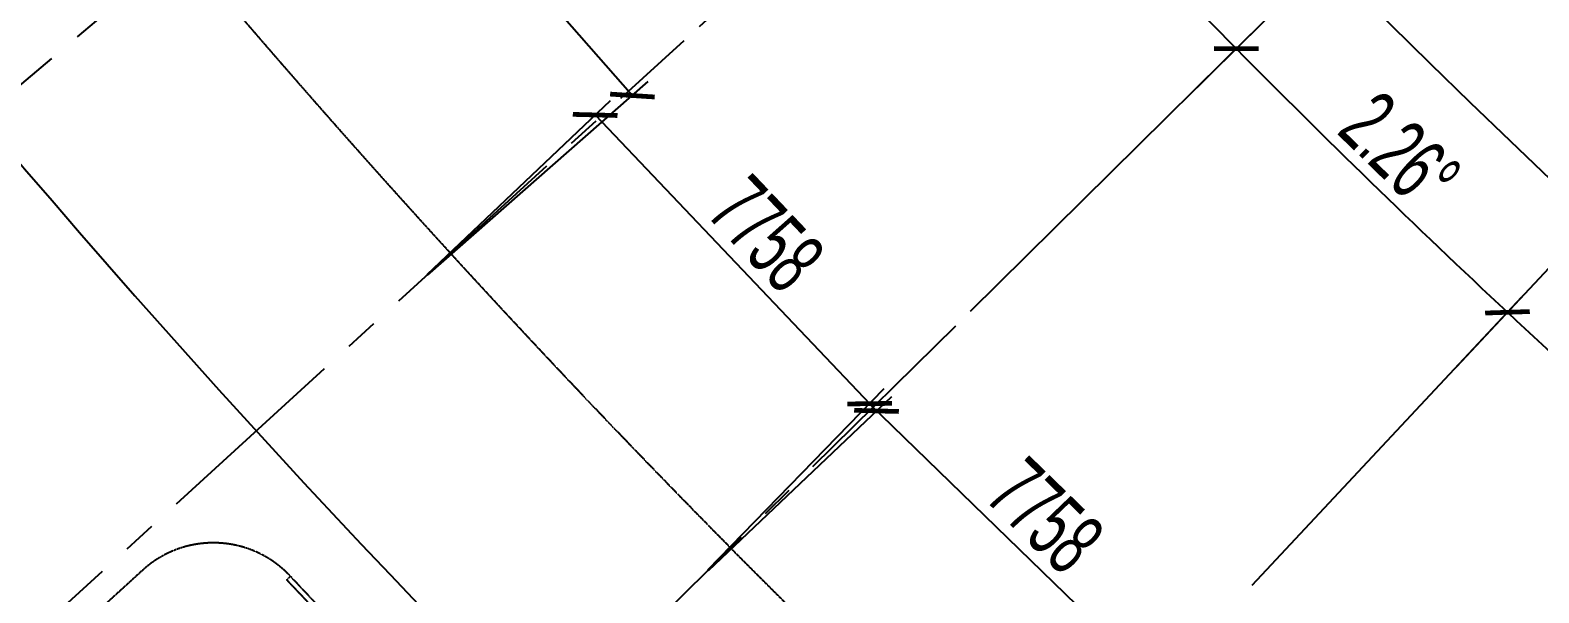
# Model space of a CAD drawing. Extents: x -668578 to 2331563, y -1202445 to 1620273.
# Drawn here: x 168678 to 197328, y 151823 to 162518 of the extents above; entities that cross this region are included whole.
import ezdxf
from ezdxf.enums import TextEntityAlignment as Align

# ---------------------------------------------------------------- set-up
doc = ezdxf.new("R2010")
doc.units = 0
for name, pattern in [('CENTER2', [28.575000000000003, 19.05, -3.175, 3.175, -3.175]), ('DASH', [0.35, 0.25, -0.1]), ('DASHED2', [9.524999999999999, 6.35, -3.175]), ('DOT2', [0.125, 0, -0.125])]:
    doc.linetypes.add(name, pattern=pattern)
doc.layers.get('0').update_dxf_attribs({"color": 8})
doc.layers.get('Defpoints').update_dxf_attribs({"color": 8})
for name, color, linetype in [('#标注', 8, 'Continuous'), ('#轴线', 8, 'CENTER2'), ('A-FLOR-OTLN', 8, 'DOT2'), ('G-EVAC', 8, 'Continuous'), ('外轮廓', 8, 'Continuous')]:
    doc.layers.add(name, color=color, linetype=linetype)
doc.layers.add('A-X-CHEK', color=8, linetype='DASHED2', plot=False)
doc.styles.add('JHZX', font='jrs.shx', dxfattribs={"width": 0.6, "bigfont": 'jhz.shx'})
doc.dimstyles.new('JZBZ-400', dxfattribs={"dimscale": 400, "dimtxt": 3, "dimasz": 1.5, "dimexe": 1, "dimexo": 1, "dimgap": 0.5, "dimtad": 1, "dimdec": 0, "dimdsep": 46, "dimtxsty": 'JHZX', "dimblk1": 'ARCHTICK', "dimblk2": 'ARCHTICK', "dimsah": 1, "dimcen": 0, "dimclrd": 1, "dimclre": 1, "dimclrt": 2, "dimazin": 2, "dimtfac": 1, "dimtdec": 0, "dimtix": 1, "dimtmove": 0, "dimatfit": 3, "dimfxl": 0, "dimtolj": 1, "dimlwd": -1, "dimlwe": -1, "dimarcsym": 0})

# ---------------------------------------------------------------- blocks, each defined once
blk = doc.blocks.new('_ARCHTICK')
at = {"color": 0, "linetype": 'ByBlock', "const_width": 0.15}
blk.add_lwpolyline([(-0.5, -0.5), (0.5, 0.5)], dxfattribs=at)
blk = doc.blocks.new('*D2918')
at = {"layer": '#标注', "ltscale": 300, "transparency": 16777216}
for p, q in [((52517.44000796566, 44290.05046599925), (60086.3965880055, 50671.34314769605)), ((174425.4857381964, -21557.413640005), (175612.1593012065, -11728.79187218522))]:
    blk.add_line(p, q, dxfattribs=at)
blk.add_arc((197092.148216231, 166179.179792065), 179599.9896916214, 220.1338192809486, 263.1156299250185, dxfattribs=at)
at = {"layer": 'Defpoints', "color": 0, "ltscale": 300, "transparency": 16777216}
for p in [(197092.148216231, 166179.179792065), (52211.62358048931, 44032.22045865798), (92698.63031371537, 20034.90273282577), (174377.5393316101, -21954.52967102801)]:
    blk.add_point(p, dxfattribs=at)
at = {"layer": '#标注', "ltscale": 300, "transparency": 16777216, "xscale": 600, "yscale": 600, "zscale": 600}
for p, rotation in [((59780.58016052921, 50413.51314035473), 130.1338192809486), ((175564.2128946202, -12125.90790320823), 353.1156299250185)]:
    blk.add_blockref('_ARCHTICK', p, dxfattribs=dict(at, rotation=rotation))
at = {"layer": '#标注', "ltscale": 300, "transparency": 16777216, "insert": (112118.423318551, 8861.341036451122), "char_height": 1200, "attachment_point": 5, "rotation": 331.6247246029836, "style": 'JHZX'}
blk.add_mtext('\\A1;42.98°', dxfattribs=at)
blk = doc.blocks.new('*D2919')
at = {"layer": '#标注', "ltscale": 300, "transparency": 16777216}
for p, q in [((52517.44000796427, 44290.05046599903), (58251.4980231458, 49124.36310364799)), ((57441.39389153626, 38678.30560715742), (62980.16022961606, 43735.18878280557))]:
    blk.add_line(p, q, dxfattribs=at)
blk.add_arc((197092.1482162301, 166179.1797920657), 181999.9896916228, 220.1338192809487, 222.396020020812, dxfattribs=at)
at = {"layer": 'Defpoints', "color": 0, "ltscale": 300, "transparency": 16777216}
for p in [(197092.1482162301, 166179.1797920657), (59501.63359987483, 47045.44596592678), (52211.62358048792, 44032.22045865775), (57145.993020172, 38408.60517112285)]:
    blk.add_point(p, dxfattribs=at)
at = {"layer": '#标注', "ltscale": 300, "transparency": 16777216, "xscale": 600, "yscale": 600, "zscale": 600}
for p, rotation in [((57945.6815956694, 48866.5330963067), 130.1338192809487), ((62684.75935825177, 43465.48834677102), 312.396020020812)]:
    blk.add_blockref('_ARCHTICK', p, dxfattribs=dict(at, rotation=rotation))
at = {"layer": '#标注', "ltscale": 300, "transparency": 16777216, "insert": (60889.89800265004, 46670.25417978552), "char_height": 1200, "attachment_point": 5, "rotation": 311.2649196508803, "style": 'JHZX'}
blk.add_mtext('\\A1;2.26°', dxfattribs=at)
blk = doc.blocks.new('*D2920')
at = {"layer": '#标注', "ltscale": 300, "transparency": 16777216}
for p, q in [((57441.39389153625, 38678.30560715742), (62980.16022961642, 43735.18878280595)), ((62583.02043397348, 33265.29547357821), (67917.86185840772, 38536.86705861283))]:
    blk.add_line(p, q, dxfattribs=at)
blk.add_arc((197092.1482162285, 166179.1797920652), 181999.9896916207, 222.3960200208122, 224.6582207606726, dxfattribs=at)
at = {"layer": 'Defpoints', "color": 0, "ltscale": 300, "transparency": 16777216}
for p in [(197092.1482162285, 166179.1797920652), (64311.38176920651, 41707.23793571173), (57145.993020172, 38408.60517112285), (62298.49555800366, 32984.14498904304)]:
    blk.add_point(p, dxfattribs=at)
at = {"layer": '#标注', "ltscale": 300, "transparency": 16777216, "xscale": 600, "yscale": 600, "zscale": 600}
for p, rotation in [((62684.75935825209, 43465.48834677141), 132.3960200208123), ((67633.33698243788, 38255.71657407764), 314.6582207606726)]:
    blk.add_blockref('_ARCHTICK', p, dxfattribs=dict(at, rotation=rotation))
at = {"layer": '#标注', "ltscale": 300, "transparency": 16777216, "insert": (65713.37402591217, 41387.13695081141), "char_height": 1200, "attachment_point": 5, "rotation": 313.5271203907424, "style": 'JHZX'}
blk.add_mtext('\\A1;2.26°', dxfattribs=at)
blk = doc.blocks.new('*D2921')
at = {"layer": '#标注', "ltscale": 300, "transparency": 16777216}
for p, q in [((62583.02043397349, 33265.2954735782), (67917.86185840762, 38536.8670586126)), ((67934.30206951512, 28059.46041748378), (73056.90333290005, 33537.50352578153))]:
    blk.add_line(p, q, dxfattribs=at)
blk.add_arc((197092.1482162303, 166179.1797920641), 181999.9896916214, 224.6582207606719, 226.9204201115845, dxfattribs=at)
at = {"layer": 'Defpoints', "color": 0, "ltscale": 300, "transparency": 16777216}
for p in [(197092.1482162303, 166179.1797920641), (69328.09334773931, 36563.04448742104), (62298.49555800367, 32984.14498904304), (67661.09666880127, 27767.29811837457)]:
    blk.add_point(p, dxfattribs=at)
at = {"layer": '#标注', "ltscale": 300, "transparency": 16777216, "xscale": 600, "yscale": 600, "zscale": 600}
for p, rotation in [((67633.33698243774, 38255.71657407746), 134.658220760672), ((72783.69793218611, 33245.34122667237), 316.9204201115846)]:
    blk.add_blockref('_ARCHTICK', p, dxfattribs=dict(at, rotation=rotation))
at = {"layer": '#标注', "ltscale": 300, "transparency": 16777216, "insert": (70741.6276559108, 36298.53374200782), "char_height": 1200, "attachment_point": 5, "rotation": 315.78932043612826, "style": 'JHZX'}
blk.add_mtext('\\A1;2.26°', dxfattribs=at)
blk = doc.blocks.new('*D2922')
at = {"layer": '#标注', "ltscale": 300, "transparency": 16777216}
for p, q in [((67934.30206951489, 28059.46041748401), (73056.90333289973, 33537.50352578163)), ((73486.90089380102, 23068.91134240869), (78389.27744300124, 28744.88739678468))]:
    blk.add_line(p, q, dxfattribs=at)
blk.add_arc((197092.1482162311, 166179.1797920638), 181999.9896916219, 226.9204201115843, 229.1826194624979, dxfattribs=at)
at = {"layer": 'Defpoints', "color": 0, "ltscale": 300, "transparency": 16777216}
for p in [(197092.1482162311, 166179.1797920638), (74543.94761330803, 31620.88470500418), (67661.09666880104, 27767.29811837481), (73225.44081117702, 22766.19261950863)]:
    blk.add_point(p, dxfattribs=at)
at = {"layer": '#标注', "ltscale": 300, "transparency": 16777216, "xscale": 600, "yscale": 600, "zscale": 600}
for p, rotation in [((72783.69793218581, 33245.34122667246), 136.9204201115843), ((78127.81736037717, 28442.16867388465), 319.1826194624979)]:
    blk.add_blockref('_ARCHTICK', p, dxfattribs=dict(at, rotation=rotation))
at = {"layer": '#标注', "ltscale": 300, "transparency": 16777216, "insert": (75966.82120858444, 31412.37593616407), "char_height": 1200, "attachment_point": 5, "rotation": 318.05151978704106, "style": 'JHZX'}
blk.add_mtext('\\A1;2.26°', dxfattribs=at)
blk = doc.blocks.new('*U2924')
at = {"linetype": 'ByBlock'}
blk.add_line((-8.960830237663566e-17, -20), (0, 0), dxfattribs=at)
blk.add_circle((0, -24), 4, dxfattribs=at)
at = {"color": 253, "linetype": 'ByBlock', "style": 'JHZX', "width": 0.75}
blk.add_attdef('AXES', text='', height=4, dxfattribs=at).set_placement((0, -24), align=Align.MIDDLE_CENTER)
blk = doc.blocks.new('*D2994')
at = {"layer": '#标注', "transparency": 16777216}
for p, q in [((-107342.1175919016, 48699.57091341261), (-103152.7785960097, 52375.45319759342)), ((-103453.4458226722, 52111.63655897661), (-98336.80408670868, 46280.28911764886)), ((-102225.475855938, 42868.22347208484), (-98036.13686004617, 46544.10575626566))]:
    blk.add_line(p, q, dxfattribs=at)
at = {"layer": 'Defpoints', "color": 0, "transparency": 16777216}
for p in [(-107642.7848185641, 48435.75427479579), (-98336.80408670868, 46280.28911764886), (-102526.1430826006, 42604.40683346803)]:
    blk.add_point(p, dxfattribs=at)
at = {"layer": '#标注', "transparency": 16777216, "xscale": 600, "yscale": 600, "zscale": 600}
for p, rotation in [((-103453.4458226722, 52111.63655897661), 131.2649217047156), ((-98336.80408670868, 46280.28911764886), 311.2649217047155)]:
    blk.add_blockref('_ARCHTICK', p, dxfattribs=dict(at, rotation=rotation))
at = {"layer": '#标注', "transparency": 16777216, "insert": (-100293.7905013654, 49723.59611554636), "char_height": 1200, "attachment_point": 5, "rotation": 311.26492170471556, "style": 'JHZX'}
blk.add_mtext('\\A1;7758', dxfattribs=at)
blk = doc.blocks.new('*D2995')
at = {"layer": '#标注', "transparency": 16777216}
for p, q in [((-102236.1236703148, 42879.8859442903), (-98754.3800302518, 46187.07022733944)), ((-99044.3994425336, 45911.59111651663), (-93701.56768176131, 40286.754726739)), ((-96893.29190954253, 37255.04955451266), (-93411.54826947952, 40562.23383756181))]:
    blk.add_line(p, q, dxfattribs=at)
at = {"layer": 'Defpoints', "color": 0, "transparency": 16777216}
for p in [(-102526.1430825966, 42604.4068334675), (-93701.56768176131, 40286.754726739), (-97183.31132182432, 36979.57044368987)]:
    blk.add_point(p, dxfattribs=at)
at = {"layer": '#标注', "transparency": 16777216, "xscale": 600, "yscale": 600, "zscale": 600}
for p, rotation in [((-99044.3994425336, 45911.59111651663), 133.5271148356073), ((-93701.56768176131, 40286.754726739), 313.5271148356073)]:
    blk.add_blockref('_ARCHTICK', p, dxfattribs=dict(at, rotation=rotation))
at = {"layer": '#标注', "transparency": 16777216, "insert": (-95792.94473758386, 43650.13114327343), "char_height": 1200, "attachment_point": 5, "rotation": 313.5271148356072, "style": 'JHZX'}
blk.add_mtext('\\A1;7758', dxfattribs=at)
blk = doc.blocks.new('*D2996')
at = {"layer": '#标注', "transparency": 16777216}
for p, q in [((-96904.38992047352, 37266.28219565404), (-93553.29241259204, 40711.00684854921)), ((-93832.21188548088, 40424.29457527962), (-88271.5164292897, 35014.73806118536)), ((-91343.69446428232, 31856.72568155977), (-87992.59695640086, 35301.45033445494))]:
    blk.add_line(p, q, dxfattribs=at)
at = {"layer": 'Defpoints', "color": 0, "transparency": 16777216}
for p in [(-97183.30939336236, 36979.56992238446), (-88271.5164292897, 35014.73806118536), (-91622.61393717118, 31570.01340829019)]:
    blk.add_point(p, dxfattribs=at)
at = {"layer": '#标注', "transparency": 16777216, "xscale": 600, "yscale": 600, "zscale": 600}
for p, rotation in [((-93832.21188548088, 40424.29457527962), 135.7893233166484), ((-88271.5164292897, 35014.73806118536), 315.7893233166484)]:
    blk.add_blockref('_ARCHTICK', p, dxfattribs=dict(at, rotation=rotation))
at = {"layer": '#标注', "transparency": 16777216, "insert": (-90494.02521160762, 38292.94086477165), "char_height": 1200, "attachment_point": 5, "rotation": 315.78932331664845, "style": 'JHZX'}
blk.add_mtext('\\A1;7758', dxfattribs=at)
blk = doc.blocks.new('A$Caccc0cd0')
at = {"layer": '#标注'}
for p1, p2, distance, picture, middle in [((-107642.7848185641, 48435.75427479579), (-102526.1430826006, 42604.40683346803), 5573.38961401903, '*D2994', (-100293.7905013654, 49723.59611554636)), ((-102526.1430825966, 42604.40683346748), (-97183.31132182432, 36979.57044368985), 4802.0835745712, '*D2995', (-95792.94473758386, 43650.13114327343)), ((-97183.30939336237, 36979.56992238446), (-91622.61393717118, 31570.01340829019), 4805.827966291888, '*D2996', (-90494.02521160762, 38292.94086477165))]:
    dim = blk.add_aligned_dim(p1=p1, p2=p2, distance=distance, dimstyle='JZBZ-400', override={"dimclrd": 256, "dimclre": 256, "dimclrt": 256}, dxfattribs=at)
    dim.commit()
    dim.dimension.update_dxf_attribs({"geometry": picture, "text_midpoint": middle})
blk = doc.blocks.new('DSGDFG')
at = {"layer": '#轴线', "ltscale": 200}
for p, q in [((-1466.975190822734, -1223.535190204857), (52211.62358048721, 44032.22045865774)), ((5300.728111918317, -8926.023199994816), (57145.9930844896, 38408.60551946171)), ((62298.49564753915, 32984.1456784101), (12368.24586452194, -16353.94425698812))]:
    blk.add_line(p, q, dxfattribs=at)
for radius in [206950.0000000004, 212800.0000000004, 220600.0000000004]:
    blk.add_arc((197092.1513552468, 166179.1920613431), radius, 218.4388923744016, 265.1405841852512, dxfattribs=at)
at = {"layer": '#标注', "linetype": 'ByBlock'}
ref = blk.add_blockref('*U2924', (66625.08622100577, 37260.49259698697), dxfattribs=dict(at, xscale=-399.9999999999999, yscale=399.9999999999999, rotation=134.6579735288742))
ref.add_attrib('AXES', 'S3', dxfattribs={"layer": '0', "color": 253, "linetype": 'ByBlock', "height": 1600, "rotation": 314.6579735288742, "style": 'JHZX', "width": 0.7500000000000001}).set_placement((73453.71236022189, 44008.0747603113), align=Align.MIDDLE_CENTER)
at = {"layer": '#标注', "ltscale": 300}
blk.add_blockref('A$Caccc0cd0', (154502.6209182295, -8915.558944611956), dxfattribs=at)
at = {"layer": '#标注', "linetype": 'ByBlock'}
ref = blk.add_blockref('*U2924', (71815.24292949121, 32211.35125016913), dxfattribs=dict(at, xscale=-400, yscale=400, rotation=136.9200554588989))
ref.add_attrib('AXES', 'S4', dxfattribs={"layer": '0', "color": 253, "linetype": 'ByBlock', "height": 1600, "rotation": 316.9200554588988, "style": 'JHZX', "width": 0.75}).set_placement((78372.21717292652, 39223.20469779093), align=Align.MIDDLE_CENTER)
at = {"layer": '#标注', "ltscale": 300}
for base, center, p1, p2, picture, middle in [((92698.63031371537, 20034.90273282577), (197092.148216231, 166179.179792065), (52211.62358048931, 44032.22045865798), (174377.5393316101, -21954.52967102802), '*D2918', (112118.423318551, 8861.341036451122)), ((59501.63359987483, 47045.44596592678), (197092.1482162301, 166179.1797920657), (52211.62358048791, 44032.22045865774), (57145.993020172, 38408.60517112285), '*D2919', (60889.89800265004, 46670.25417978551)), ((64311.38176920651, 41707.23793571173), (197092.1482162285, 166179.1797920652), (57145.993020172, 38408.60517112285), (62298.49555800366, 32984.14498904304), '*D2920', (65713.37402591217, 41387.13695081141)), ((69328.09334773931, 36563.04448742104), (197092.1482162303, 166179.1797920641), (62298.49555800366, 32984.14498904304), (67661.09666880127, 27767.29811837457), '*D2921', (70741.6276559108, 36298.53374200783)), ((74543.94761330803, 31620.88470500418), (197092.148216231, 166179.1797920638), (67661.09666880104, 27767.29811837481), (73225.44081117702, 22766.19261950863), '*D2922', (75966.82120858444, 31412.37593616408))]:
    dim = blk.add_angular_dim_3p(base=base, center=center, p1=p1, p2=p2, dimstyle='JZBZ-400', override={"dimclrd": 256, "dimclre": 256, "dimclrt": 256}, dxfattribs=at)
    dim.commit()
    dim.dimension.update_dxf_attribs({"geometry": picture, "text_midpoint": middle})

msp = doc.modelspace()

# ---------------------------------------------------------------- hatches: boundary and pattern name
at = {"layer": 'A-X-CHEK'}
h = msp.add_hatch(dxfattribs=at)
h.set_pattern_fill('ANGLE', color=256, scale=200)
h.set_pattern_definition([(0, (-960408.2754579769, -97086.97966301674), (0, 698.5), [508, -190.5]), (90, (-960408.2754579769, -97086.97966301674), (-698.5, 4.277078946022131e-14), [508, -190.5])])
edge = h.paths.add_edge_path()
edge.add_line((159485.4661463307, 154341.714873033), (162593.9241834577, 156962.1450016268))
edge.add_arc((321041.0392255163, 290089.1242521698), 206949.947739848, 220.036916363544, 233.7762356300372)
edge.add_line((198745.9715228496, 123139.4393614039), (196348.716495955, 119875.1338076727))
edge.add_arc((321041.0667810518, 290089.16900708), 210999.9999964132, 220.1204312581305, 233.7749082464596, ccw=False)
edge.add_arc((157435.2855940153, 152220.5690262768), 2950.000000051441, 40.12043125824123, 45.97465872174074)

# ---------------------------------------------------------------- linework, layer by layer
at = {"layer": 'A-FLOR-OTLN'}
msp.add_arc((321041.0667815608, 290089.1690075409), 211349.9999970997, 220.1204312575273, 233.9916724162643, dxfattribs=at)
at = {"layer": 'A-X-CHEK'}
msp.add_lwpolyline([(159485.4661463307, 154341.714873033), (162593.9241834577, 156962.1450016268, 0.06002100981486274), (198745.9715228496, 123139.4393614039), (196348.716495955, 119875.1338076727, -0.05964949014525623), (159691.1259983965, 154121.5382712317, 0.02554944326116456), (159485.4661463307, 154341.714873033)], format="xyb", close=True, dxfattribs=at)
at = {"layer": 'G-EVAC'}
msp.add_arc((321041.0667837105, 290089.169009486), 200500.0000000004, 218.4388923754382, 247.5786609826224, dxfattribs=at)
at = {"layer": '外轮廓', "color": 3, "linetype": 'DASH', "ltscale": 5}
msp.add_line((170808.9215655535, 152250.4497915709), (165554.2372197228, 147452.9329436865), dxfattribs=at)
at = {"layer": '外轮廓', "linetype": 'DASH', "ltscale": 3}
msp.add_lwpolyline([(189043.5432004022, 68295.87838094844), (215978.7072412797, 111791.0949092745, -0.08508992533757867), (162593.9241834577, 156962.1450016267), (123487.7568742911, 123995.6459185359, 0.08393873989369599)], format="xyb", close=True, dxfattribs=at)
at = {"layer": '外轮廓', "color": 3, "linetype": 'DASH', "ltscale": 5}
msp.add_lwpolyline([(173617.783166333, 152139.9557189764), (173546.6738134533, 152071.5336796897), (176235.7059517134, 149246.7822981634), (174063.5262008581, 147177.57106439), (169996.0440815302, 151508.2941894059)], dxfattribs=at)
for centre, radius, start, end in [((321041.06678369, 290089.16900946), 195499.9999999679, 216.2046299930994, 249.439850465136), ((172157.4237446651, 150773.4454337808), 2000, 43.09853803373934, 132.3960199849316), ((321041.06678369, 290089.16900946), 201899.9999999679, 223.0985380337393, 235.9408445429953)]:
    msp.add_arc(centre, radius, start, end, dxfattribs=at)

# ---------------------------------------------------------------- block references
at = {"layer": '#标注'}
msp.add_blockref('DSGDFG', (123948.8888467231, 123909.9834137514), dxfattribs=at)

doc.saveas('drawing.dxf')
